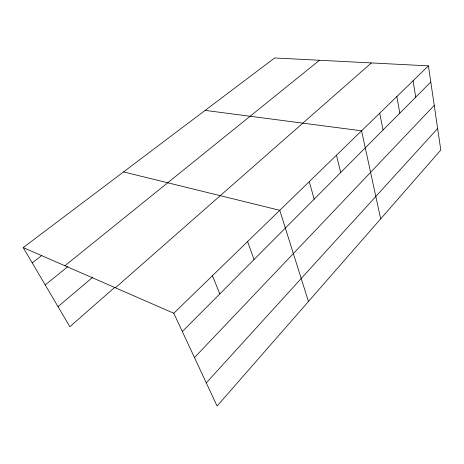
<?xml version="1.0" encoding="UTF-8"?>
<svg xmlns="http://www.w3.org/2000/svg" width="464" height="464" viewBox="0 0 464 464"><rect width="100%" height="100%" fill="white"/><g stroke="black" fill="none" stroke-linecap="round" stroke-linejoin="round"><path stroke-width="0.7" d="M206.277 382.875L437.633 128.516M194.474 357.587L434.234 105.409M182.323 331.545L430.801 82.029M173.791 313.258L428.423 65.865L440.8 150.052L217.088 406.046L173.791 313.258L23.2 247.579L274.676 57.954L428.423 65.865M114.753 287.344L69.861 326.731L23.2 247.579M115.397 287.79L371.38 62.93M58.006 306.623L92.823 277.205M45.223 284.937L67.941 266.516M64.902 265.768L319.481 60.256M32.225 262.885L41.835 255.42M205.134 110.386L361.578 130.813L380.677 218.851M123.534 171.924L279.757 210.302L308.456 301.496M212.425 275.72L219.826 293.886M247.602 241.547L254.028 259.538M309.273 181.627L314.145 199.172M336.458 155.214L340.704 172.504M379.72 113.187L383.032 129.995M396.853 96.535L399.823 113.135M413.064 80.788L415.721 97.167"/></g></svg>
